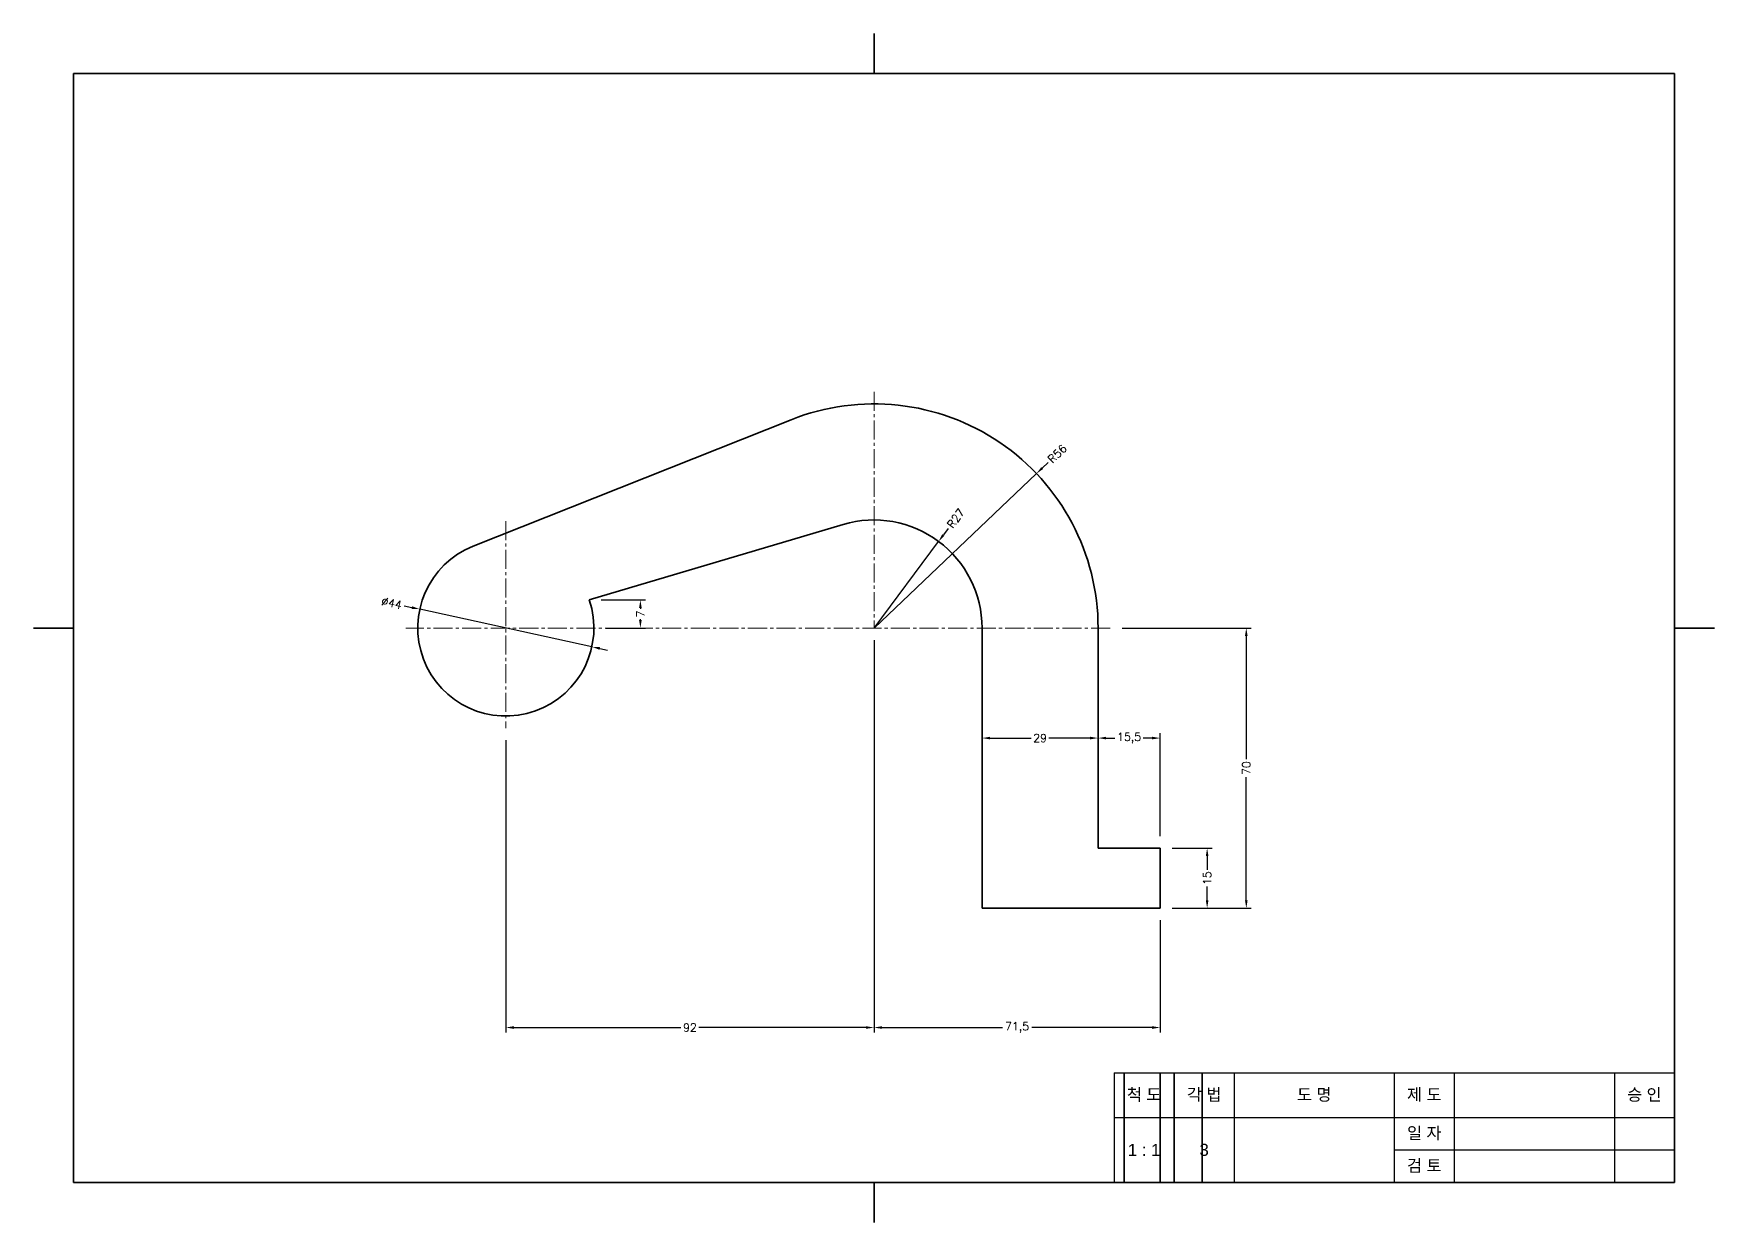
# Model space of a CAD drawing. Header units: millimetres. Extents: x 0 to 11420, y 0 to 297.
# Drawn here: x 9500 to 9920, y 0 to 297 of the extents above; entities that cross this region are included whole.
import ezdxf

# ---------------------------------------------------------------- set-up
doc = ezdxf.new("R2010")
doc.units = ezdxf.units.MM
doc.header["$LTSCALE"] = 0.25
doc.linetypes.add('CENTER2', pattern=[28.575, 19.05, -3.175, 3.175, -3.175])
for name, color, linetype, lineweight in [('1_윤곽선', 4, 'Continuous', 35), ('2_외형선', 7, 'Continuous', 35), ('4_중심선', 1, 'CENTER2', 18)]:
    doc.layers.add(name, color=color, linetype=linetype, lineweight=lineweight)
doc.styles.get("Standard").update_dxf_attribs({"font": 'arial.ttf'})
doc.styles.add('주석', font='romans.shx', dxfattribs={"height": 2, "bigfont": 'whgtxt.shx'})
doc.dimstyles.new('주석', dxfattribs={"dimscale": 0, "dimtxt": 2, "dimasz": 2, "dimexe": 1.25, "dimexo": 3, "dimtad": 0, "dimtxsty": '주석', "dimcen": 0, "dimclrd": 3, "dimclre": 3, "dimclrt": 3, "dimadec": 0, "dimazin": 0, "dimtfac": 1, "dimtmove": 0, "dimatfit": 3, "dimfxl": 5, "dimtfill": 1, "dimarcsym": 0})

# ---------------------------------------------------------------- blocks, each defined once
blk = doc.blocks.new('*T263')
at = {"layer": '1_윤곽선', "color": 0, "linetype": 'ByBlock', "lineweight": -2, "transparency": 16777216}
for p, q in [((0, 0), (140, 0)), ((0, 0), (0, -27.35)), ((140, 0), (140, -27.35)), ((0, -27.35), (140, -27.35))]:
    blk.add_line(p, q, dxfattribs=at)
at = {"layer": '1_윤곽선', "color": 3, "linetype": 'ByBlock', "lineweight": -2, "transparency": 16777216}
for p, q in [((15, 0), (15, -27.35)), ((30, 0), (30, -27.35)), ((70, 0), (70, -27.35)), ((85, 0), (85, -27.35)), ((125, 0), (125, -27.35)), ((0, -11.14), (140, -11.14)), ((70, -19.24), (140, -19.24))]:
    blk.add_line(p, q, dxfattribs=at)
at = {"layer": '1_윤곽선', "color": 2, "transparency": 16777216, "char_height": 3, "attachment_point": 5}
for s, insert, width in [('{\\fGulim|b0|i0|c129|p50;척 도}', (7.5, -5.57), 12), ('{\\fGulim|b0|i0|c129|p50;각 법}', (22.5, -5.57), 12), ('{\\fGulim|b0|i0|c129|p50;도 명}', (50, -5.57), 37), ('{\\fGulim|b0|i0|c129|p50;제 도}', (77.5, -5.57), 12), ('{\\fGulim|b0|i0|c129|p50;승 인}', (132.5, -5.57), 12), ('{\\fGulim|b0|i0|c129|p50;일 자}', (77.5, -15.19), 12), ('1 : 1', (7.5, -19.24), 12), ('3', (22.5, -19.24), 12), ('{\\fGulim|b0|i0|c129|p50;검 토}', (77.5, -23.29), 12)]:
    blk.add_mtext(s, dxfattribs=dict(at, insert=insert, width=width))
blk = doc.blocks.new('*D276')
at = {"layer": '2_외형선', "color": 3, "lineweight": -2, "transparency": 16777216}
for p, q in [((9710, 145.5), (9710, 47.43)), ((9618, 120.5), (9618, 47.43)), ((9620, 48.68), (9661.76, 48.68)), ((9708, 48.68), (9666.24, 48.68))]:
    blk.add_line(p, q, dxfattribs=at)
at = {"layer": '2_외형선', "color": 3, "transparency": 16777216}
for points in [[(9620, 49.01), (9620, 48.35), (9618, 48.68)], [(9708, 49.01), (9708, 48.35), (9710, 48.68)]]:
    blk.add_solid(points, dxfattribs=at)
at = {"layer": 'Defpoints', "color": 0, "transparency": 16777216}
for p in [(9710, 148.5), (9618, 123.5), (9710, 48.68)]:
    blk.add_point(p, dxfattribs=at)
at = {"layer": '2_외형선', "color": 3, "transparency": 16777216, "insert": (9664, 48.68), "char_height": 2, "attachment_point": 5, "style": '주석', "bg_fill": 3, "box_fill_scale": 1.1, "bg_fill_color": 256, "bg_fill_true_color": 13158600, "bg_fill_transparency": 0}
blk.add_mtext('92', dxfattribs=at)
blk = doc.blocks.new('*D278')
at = {"layer": '2_외형선', "color": 3, "lineweight": -2, "transparency": 16777216}
for p, q in [((9710, 145.5), (9710, 47.43)), ((9781.5, 75.5), (9781.5, 47.43)), ((9712, 48.68), (9742.08, 48.68)), ((9779.5, 48.68), (9749.42, 48.68))]:
    blk.add_line(p, q, dxfattribs=at)
at = {"layer": '2_외형선', "color": 3, "transparency": 16777216}
for points in [[(9712, 49.01), (9712, 48.35), (9710, 48.68)], [(9779.5, 49.01), (9779.5, 48.35), (9781.5, 48.68)]]:
    blk.add_solid(points, dxfattribs=at)
at = {"layer": 'Defpoints', "color": 0, "transparency": 16777216}
for p in [(9710, 148.5), (9781.5, 78.5), (9781.5, 48.68)]:
    blk.add_point(p, dxfattribs=at)
at = {"layer": '2_외형선', "color": 3, "transparency": 16777216, "insert": (9745.75, 48.68), "char_height": 2, "attachment_point": 5, "style": '주석', "bg_fill": 3, "box_fill_scale": 1.1, "bg_fill_color": 256, "bg_fill_true_color": 13158600, "bg_fill_transparency": 0}
blk.add_mtext('71,5', dxfattribs=at)
blk = doc.blocks.new('*D279')
at = {"layer": '2_외형선', "color": 3, "lineweight": -2, "transparency": 16777216}
for p, q in [((9784.5, 93.5), (9794.5, 93.5)), ((9793.25, 91.5), (9793.25, 88.1)), ((9793.25, 80.5), (9793.25, 83.9)), ((9784.5, 78.5), (9794.5, 78.5))]:
    blk.add_line(p, q, dxfattribs=at)
at = {"layer": '2_외형선', "color": 3, "transparency": 16777216}
for points in [[(9792.91, 91.5), (9793.58, 91.5), (9793.25, 93.5)], [(9792.91, 80.5), (9793.58, 80.5), (9793.25, 78.5)]]:
    blk.add_solid(points, dxfattribs=at)
at = {"layer": 'Defpoints', "color": 0, "transparency": 16777216}
for p in [(9781.5, 93.5), (9781.5, 78.5), (9793.25, 78.5)]:
    blk.add_point(p, dxfattribs=at)
at = {"layer": '2_외형선', "color": 3, "transparency": 16777216, "insert": (9793.25, 86), "char_height": 2, "attachment_point": 5, "rotation": 90, "style": '주석', "bg_fill": 3, "box_fill_scale": 1.1, "bg_fill_color": 256, "bg_fill_true_color": 13158600, "bg_fill_transparency": 0}
blk.add_mtext('15', dxfattribs=at)
blk = doc.blocks.new('*D280')
at = {"layer": '2_외형선', "color": 3, "lineweight": -2, "transparency": 16777216}
for p, q in [((9737, 116.5), (9737, 122.25)), ((9766, 116.5), (9766, 122.25)), ((9739, 121), (9749.3, 121)), ((9764, 121), (9753.7, 121))]:
    blk.add_line(p, q, dxfattribs=at)
at = {"layer": '2_외형선', "color": 3, "transparency": 16777216}
for points in [[(9739, 121.33), (9739, 120.67), (9737, 121)], [(9764, 121.33), (9764, 120.67), (9766, 121)]]:
    blk.add_solid(points, dxfattribs=at)
at = {"layer": 'Defpoints', "color": 0, "transparency": 16777216}
for p in [(9766, 121), (9737, 113.5), (9766, 113.5)]:
    blk.add_point(p, dxfattribs=at)
at = {"layer": '2_외형선', "color": 3, "transparency": 16777216, "insert": (9751.5, 121), "char_height": 2, "attachment_point": 5, "style": '주석', "bg_fill": 3, "box_fill_scale": 1.1, "bg_fill_color": 256, "bg_fill_true_color": 13158600, "bg_fill_transparency": 0}
blk.add_mtext('29', dxfattribs=at)
blk = doc.blocks.new('*D281')
at = {"layer": '2_외형선', "color": 3, "lineweight": -2, "transparency": 16777216}
for p, q in [((9766, 116.5), (9766, 122.25)), ((9781.5, 96.5), (9781.5, 122.25)), ((9768, 121), (9770.22, 121)), ((9779.5, 121), (9777.28, 121))]:
    blk.add_line(p, q, dxfattribs=at)
at = {"layer": '2_외형선', "color": 3, "transparency": 16777216}
for points in [[(9768, 121.33), (9768, 120.67), (9766, 121)], [(9779.5, 121.33), (9779.5, 120.67), (9781.5, 121)]]:
    blk.add_solid(points, dxfattribs=at)
at = {"layer": 'Defpoints', "color": 0, "transparency": 16777216}
for p in [(9781.5, 121), (9766, 113.5), (9781.5, 93.5)]:
    blk.add_point(p, dxfattribs=at)
at = {"layer": '2_외형선', "color": 3, "transparency": 16777216, "insert": (9773.75, 121), "char_height": 2, "attachment_point": 5, "style": '주석', "bg_fill": 3, "box_fill_scale": 1.1, "bg_fill_color": 256, "bg_fill_true_color": 13158600, "bg_fill_transparency": 0}
blk.add_mtext('15,5', dxfattribs=at)
blk = doc.blocks.new('*D282')
at = {"layer": '2_외형선', "color": 3, "lineweight": -2, "transparency": 16777216}
for p, q in [((9772, 148.5), (9804.28, 148.5)), ((9803.03, 146.5), (9803.03, 115.74)), ((9803.03, 80.5), (9803.03, 111.26)), ((9784.5, 78.5), (9804.28, 78.5))]:
    blk.add_line(p, q, dxfattribs=at)
at = {"layer": '2_외형선', "color": 3, "transparency": 16777216}
for points in [[(9802.7, 146.5), (9803.36, 146.5), (9803.03, 148.5)], [(9802.7, 80.5), (9803.36, 80.5), (9803.03, 78.5)]]:
    blk.add_solid(points, dxfattribs=at)
at = {"layer": 'Defpoints', "color": 0, "transparency": 16777216}
for p in [(9769, 148.5), (9781.5, 78.5), (9803.03, 78.5)]:
    blk.add_point(p, dxfattribs=at)
at = {"layer": '2_외형선', "color": 3, "transparency": 16777216, "insert": (9803.03, 113.5), "char_height": 2, "attachment_point": 5, "rotation": 90, "style": '주석', "bg_fill": 3, "box_fill_scale": 1.1, "bg_fill_color": 256, "bg_fill_true_color": 13158600, "bg_fill_transparency": 0}
blk.add_mtext('70', dxfattribs=at)
blk = doc.blocks.new('*D283')
at = {"layer": '2_외형선', "color": 3, "lineweight": -2, "transparency": 16777216}
for p, q in [((9728.53, 173.35), (9727.34, 171.75)), ((9710, 148.5), (9726.14, 170.14))]:
    blk.add_line(p, q, dxfattribs=at)
at = {"layer": 'Defpoints', "color": 0, "transparency": 16777216}
for p in [(9726.14, 170.14), (9710, 148.5)]:
    blk.add_point(p, dxfattribs=at)
at = {"layer": '2_외형선', "color": 3, "transparency": 16777216, "insert": (9730.44, 175.91), "char_height": 2, "attachment_point": 5, "rotation": 53.2857, "style": '주석', "bg_fill": 3, "box_fill_scale": 1.1, "bg_fill_color": 256, "bg_fill_true_color": 13158600, "bg_fill_transparency": 0}
blk.add_mtext('R27', dxfattribs=at)
at = {"layer": '2_외형선', "color": 3, "transparency": 16777216}
blk.add_solid([(9727.07, 171.95), (9727.6, 171.55), (9726.14, 170.14)], dxfattribs=at)
blk = doc.blocks.new('*D284')
at = {"layer": '2_외형선', "color": 3, "lineweight": -2, "transparency": 16777216}
for p, q in [((9753.49, 189.84), (9752.04, 188.46)), ((9710, 148.5), (9750.59, 187.08))]:
    blk.add_line(p, q, dxfattribs=at)
at = {"layer": 'Defpoints', "color": 0, "transparency": 16777216}
for p in [(9750.59, 187.08), (9710, 148.5)]:
    blk.add_point(p, dxfattribs=at)
at = {"layer": '2_외형선', "color": 3, "transparency": 16777216, "insert": (9755.8, 192.04), "char_height": 2, "attachment_point": 5, "rotation": 43.5476, "style": '주석', "bg_fill": 3, "box_fill_scale": 1.1, "bg_fill_color": 256, "bg_fill_true_color": 13158600, "bg_fill_transparency": 0}
blk.add_mtext('R56', dxfattribs=at)
at = {"layer": '2_외형선', "color": 3, "transparency": 16777216}
blk.add_solid([(9751.81, 188.7), (9752.27, 188.22), (9750.59, 187.08)], dxfattribs=at)
blk = doc.blocks.new('*D285')
at = {"layer": '2_외형선', "color": 3, "lineweight": -2, "transparency": 16777216}
for p, q in [((9592.6, 154.04), (9594.55, 153.62)), ((9639.49, 143.81), (9596.51, 153.19)), ((9641.45, 143.38), (9643.4, 142.96))]:
    blk.add_line(p, q, dxfattribs=at)
at = {"layer": '2_외형선', "color": 3, "transparency": 16777216}
blk.add_solid([(9641.52, 143.71), (9641.38, 143.06), (9639.49, 143.81)], dxfattribs=at)
at = {"layer": 'Defpoints', "color": 0, "transparency": 16777216}
for p in [(9596.51, 153.19), (9639.49, 143.81)]:
    blk.add_point(p, dxfattribs=at)
at = {"layer": '2_외형선', "color": 3, "transparency": 16777216, "insert": (9589.47, 154.72), "char_height": 2, "attachment_point": 5, "rotation": 347.6899, "style": '주석', "bg_fill": 3, "box_fill_scale": 1.1, "bg_fill_color": 256, "bg_fill_true_color": 13158600, "bg_fill_transparency": 0}
blk.add_mtext('∅44', dxfattribs=at)
at = {"layer": '2_외형선', "color": 3, "transparency": 16777216}
blk.add_solid([(9594.62, 153.94), (9594.48, 153.29), (9596.51, 153.19)], dxfattribs=at)
blk = doc.blocks.new('*D286')
at = {"layer": '2_외형선', "color": 3, "lineweight": -2, "transparency": 16777216}
for p, q in [((9641.86, 155.5), (9652.87, 155.5)), ((9651.62, 153.5), (9651.62, 153.29)), ((9643, 148.5), (9652.87, 148.5)), ((9651.62, 150.5), (9651.62, 150.71))]:
    blk.add_line(p, q, dxfattribs=at)
at = {"layer": '2_외형선', "color": 3, "transparency": 16777216}
for points in [[(9651.29, 153.5), (9651.95, 153.5), (9651.62, 155.5)], [(9651.29, 150.5), (9651.95, 150.5), (9651.62, 148.5)]]:
    blk.add_solid(points, dxfattribs=at)
at = {"layer": 'Defpoints', "color": 0, "transparency": 16777216}
for p in [(9638.86, 155.5), (9640, 148.5), (9651.62, 148.5)]:
    blk.add_point(p, dxfattribs=at)
at = {"layer": '2_외형선', "color": 3, "transparency": 16777216, "insert": (9651.62, 152), "char_height": 2, "attachment_point": 5, "rotation": 90, "style": '주석', "bg_fill": 3, "box_fill_scale": 1.1, "bg_fill_color": 256, "bg_fill_true_color": 13158600, "bg_fill_transparency": 0}
blk.add_mtext('7', dxfattribs=at)

msp = doc.modelspace()

# ---------------------------------------------------------------- linework, layer by layer
at = {"layer": '1_윤곽선'}
for p, q in [((9710, 297), (9710, 287)), ((9500, 148.5), (9510, 148.5)), ((9920, 148.5), (9910, 148.5)), ((9710, 0), (9710, 10))]:
    msp.add_line(p, q, dxfattribs=at)
msp.add_lwpolyline([(9510, 10), (9910, 10), (9910, 287), (9510, 287)], close=True, dxfattribs=at)
at = {"layer": '2_외형선'}
for p, q in [((9609.87, 168.943), (9689.304, 200.535)), ((9737, 148.5), (9737, 78.5)), ((9766, 148.5), (9766, 93.5)), ((9781.5, 93.5), (9766, 93.5)), ((9781.5, 93.5), (9781.5, 78.5)), ((9781.5, 78.5), (9737, 78.5)), ((9772.5, 37.347), (9772.5, 10)), ((9781.5, 37.347), (9781.5, 10)), ((9785, 37.347), (9785, 10)), ((9792, 37.347), (9792, 10))]:
    msp.add_line(p, q, dxfattribs=at)
msp.add_lwpolyline([(9737, 148.5, 0.5016982), (9702.299, 174.379), (9638.857, 155.5)], format="xyb", dxfattribs=at)
for centre, radius, start, end in [((9710, 148.5), 56, 0, 111.68881), ((9618, 148.5), 22, 111.68881, 18.553)]:
    msp.add_arc(centre, radius, start, end, dxfattribs=at)
at = {"layer": '4_중심선'}
for p, q in [((9710, 207.5), (9710, 148.5)), ((9618, 175.176), (9618, 123.5)), ((9769, 148.5), (9593, 148.5))]:
    msp.add_line(p, q, dxfattribs=at)

# ---------------------------------------------------------------- block references
msp.add_blockref('*T263', (9770, 37.347))

# ---------------------------------------------------------------- next in the draw order: dimensions: what is measured, and where the dimension line sits
at = {"layer": '2_외형선'}
dim = msp.add_linear_dim(base=(9710, 48.679), p1=(9618, 123.5), p2=(9710, 148.5), dimstyle='주석', dxfattribs=at)
dim.commit()
dim.dimension.update_dxf_attribs({"geometry": '*D276', "text_midpoint": (9664, 48.679)})

# ---------------------------------------------------------------- next in the draw order: dimensions: what is measured, and where the dimension line sits
dim = msp.add_diameter_dim_2p(p1=(9639.494, 143.81), p2=(9596.506, 153.19), dimstyle='주석', dxfattribs=at)
dim.commit()
dim.dimension.update_dxf_attribs({"geometry": '*D285', "text_midpoint": (9589.475, 154.725)})
dim = msp.add_linear_dim(base=(9781.5, 48.679), p1=(9710, 148.5), p2=(9781.5, 78.5), dimstyle='주석', dxfattribs=at)
dim.commit()
dim.dimension.update_dxf_attribs({"geometry": '*D278', "text_midpoint": (9745.75, 48.679)})

# ---------------------------------------------------------------- next in the draw order: dimensions: what is measured, and where the dimension line sits
dim = msp.add_radius_dim(center=(9710, 148.5), mpoint=(9726.141, 170.144), dimstyle='주석', dxfattribs=at)
dim.commit()
dim.dimension.update_dxf_attribs({"geometry": '*D283', "text_midpoint": (9730.443, 175.913)})
dim = msp.add_linear_dim(base=(9651.619, 148.5), p1=(9638.857, 155.5), p2=(9640, 148.5), angle=90, dimstyle='주석', dxfattribs=at)
dim.commit()
dim.dimension.update_dxf_attribs({"geometry": '*D286', "text_midpoint": (9651.619, 152), "dimtype": 160})
dim = msp.add_linear_dim(base=(9766, 121), p1=(9737, 113.5), p2=(9766, 113.5), dimstyle='주석', dxfattribs=at)
dim.commit()
dim.dimension.update_dxf_attribs({"geometry": '*D280', "text_midpoint": (9751.5, 121)})
dim = msp.add_linear_dim(base=(9793.247, 78.5), p1=(9781.5, 93.5), p2=(9781.5, 78.5), angle=90, dimstyle='주석', dxfattribs=at)
dim.commit()
dim.dimension.update_dxf_attribs({"geometry": '*D279', "text_midpoint": (9793.247, 86)})

# ---------------------------------------------------------------- next in the draw order: dimensions: what is measured, and where the dimension line sits
dim = msp.add_radius_dim(center=(9710, 148.5), mpoint=(9750.589, 187.082), dimstyle='주석', dxfattribs=at)
dim.commit()
dim.dimension.update_dxf_attribs({"geometry": '*D284', "text_midpoint": (9755.805, 192.04)})
dim = msp.add_linear_dim(base=(9781.5, 121), p1=(9766, 113.5), p2=(9781.5, 93.5), dimstyle='주석', dxfattribs=at)
dim.commit()
dim.dimension.update_dxf_attribs({"geometry": '*D281', "text_midpoint": (9773.75, 121), "dimtype": 160})

# ---------------------------------------------------------------- next in the draw order: dimensions: what is measured, and where the dimension line sits
dim = msp.add_linear_dim(base=(9803.029, 78.5), p1=(9769, 148.5), p2=(9781.5, 78.5), angle=90, dimstyle='주석', dxfattribs=at)
dim.commit()
dim.dimension.update_dxf_attribs({"geometry": '*D282', "text_midpoint": (9803.029, 113.5)})

doc.saveas('drawing.dxf')
